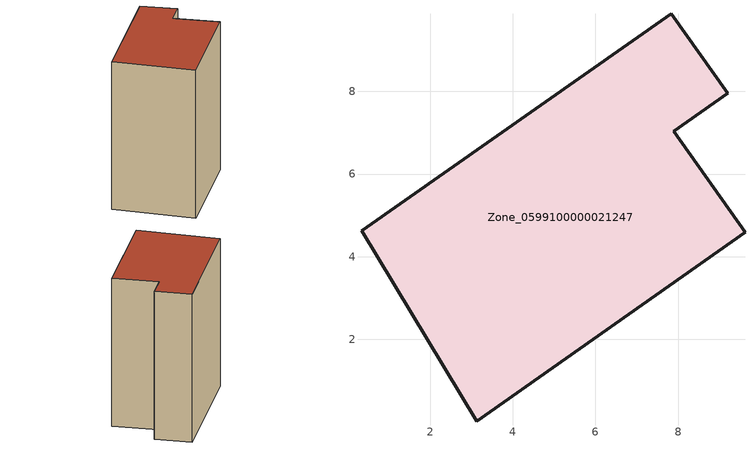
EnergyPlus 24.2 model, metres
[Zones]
Zone_0599100000021247
 floor ground (C_G): 9.2,7.95 7.89,7.03 9.62,4.59 3.12,0.01 0.33,4.62 7.83,9.88 z0
 wall outside (C_F): 7.89,7.03 9.2,7.95 7.83,9.88 0.33,4.62 3.12,0.01 9.62,4.59 7.89,7.03 z0:9.85
 roof outside (C_R): 3.12,0.01 9.62,4.59 7.89,7.03 9.2,7.95 7.83,9.88 0.33,4.62 z9.85
[BUILDING]
Pand.0599100000021247: North Axis=0; Terrain=City; Loads Convergence Tolerance Value=0.04; Temperature Convergence Tolerance Value=0.4; Solar Distribution=FullExterior; Maximum Number of Warmup Days=25; Minimum Number of Warmup Days=1
[Site:Location]
Rotterdam.The.Hague.AP_ZH_NLD Design_Conditions: Latitude=51.96; Longitude=4.45; Time Zone=1; Elevation=-4.5
[SITE:GROUNDTEMPERATURE:BUILDINGSURFACE]
18, 18, 18, 18, 18, 18, 18, 18, 18, 18, 18, 18
[MATERIAL] Thermal Absorptance=0.9; Solar Absorptance=0.7; Visible Absorptance=0.7
Name | Roughness | Thickness | Conductivity | Density | Specific Heat
G.TI.1946-1964 | MediumSmooth | 0.15 | 1 | 540 | 1210
F.TI.1946-1964 | Rough | 0.3 | 0.857143 | 1920 | 840
R.TI.1946-1964 | MediumRough | 0.2 | 0.277778 | 1500 | 1000
[CONSTRUCTION]
C_G: G.TI.1946-1964
C_F: F.TI.1946-1964
C_R: R.TI.1946-1964
[ZONE]
Zone_0599100000021247: Type=1; Multiplier=1; Ceiling Height=Autocalculate; Volume=Autocalculate; Floor Area=autocalculate; Part of Total Floor Area=Yes
[ZONEINFILTRATION:DESIGNFLOWRATE]
Infil_Zone_0599100000021247: Zone or ZoneList or Space or SpaceList=Zone_0599100000021247; Schedule=AlwaysOn; Design Flow Rate Calculation Method=Flow/Area; Flow Rate per Floor Area=0.003; Constant Term Coefficient=1; Temperature Term Coefficient=0; Velocity Term Coefficient=0; Velocity Squared Term Coefficient=0
[HVACTEMPLATE:ZONE:IDEALLOADSAIRSYSTEM]
Zone_0599100000021247: Maximum Heating Supply Air Temperature=50; Minimum Cooling Supply Air Temperature=13; Maximum Heating Supply Air Humidity Ratio=0.0156; Minimum Cooling Supply Air Humidity Ratio=0.0077; Heating Limit=NoLimit; Cooling Limit=NoLimit; Dehumidification Control Type=ConstantSensibleHeatRatio; Cooling Sensible Heat Ratio=0.7; Dehumidification Setpoint=60; Humidification Control Type=None; Humidification Setpoint=30; Outdoor Air Method=None; Outdoor Air Flow Rate per Person=0.00944; Outdoor Air Flow Rate per Zone Floor Area=0; Outdoor Air Flow Rate per Zone=0; Demand Controlled Ventilation Type=None; Outdoor Air Economizer Type=NoEconomizer; Heat Recovery Type=None; Sensible Heat Recovery Effectiveness=0.7; Latent Heat Recovery Effectiveness=0.65
[ZONECONTROL:THERMOSTAT]
ThermostatControl_Zone_0599100000021247: Zone or ZoneList=Zone_0599100000021247; Control Type Schedule=DualSetpointControlType; Control 1=Thermostat_Zone_0599100000021247; Temperature Difference Between Cutout And Setpoint=0
[THERMOSTATSETPOINT:DUALSETPOINT]
Thermostat_Zone_0599100000021247: Heating Setpoint Temperature Schedule=HeatingSetpoint_Zone_0599100000021247; Cooling Setpoint Temperature Schedule=CoolingSetpoint_Zone_0599100000021247
[SCHEDULE:COMPACT]
HeatingSetpoint_Zone_0599100000021247: Through: 12/31, For: AllDays, Until: 24:00, 21
CoolingSetpoint_Zone_0599100000021247: Through: 12/31, For: AllDays, Until: 24:00, 24
DualSetpointControlType: Through: 12/31, For: AllDays, Until: 24:00, 4
AlwaysOn: Through: 12/31, For: AllDays, Until: 24:00, 1
